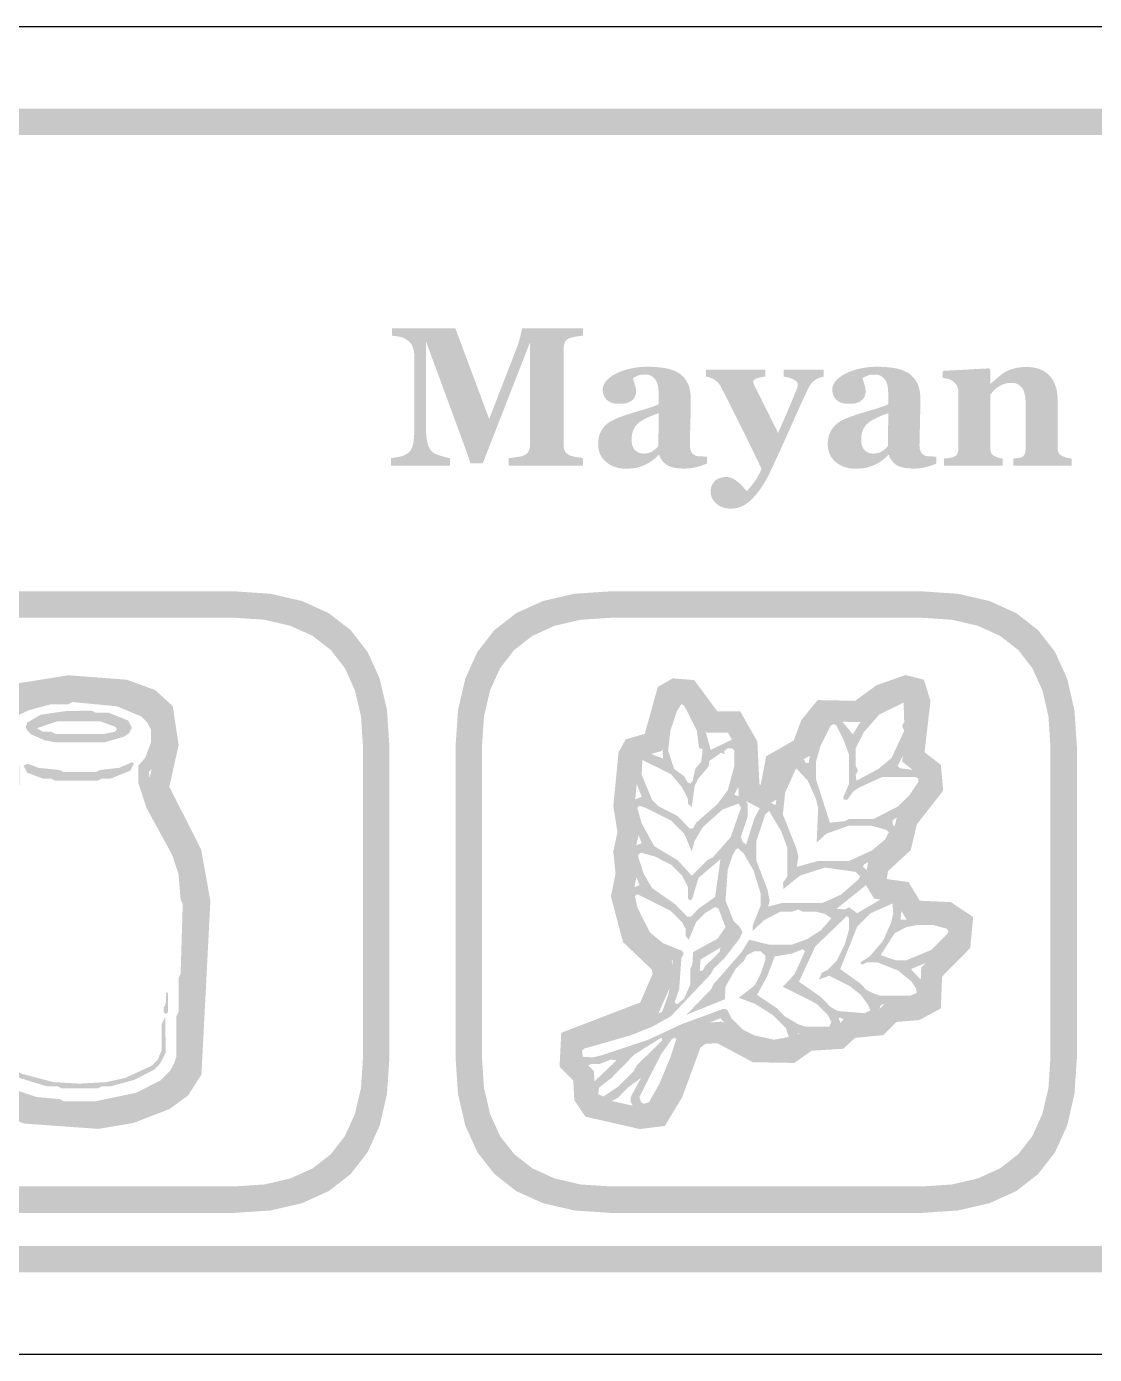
# Model space of a CAD drawing. Header units: millimetres. Extents: x 6 to 594, y 82 to 394.
# Drawn here: x 237.01 to 253.17, y 211.96 to 232.04 of the extents above; entities that cross this region are included whole.
import ezdxf

# ---------------------------------------------------------------- set-up
doc = ezdxf.new("R2010")
doc.units = ezdxf.units.MM
doc.layers.add('CUT', color=1, linetype='Continuous')
doc.layers.add('RASTER', color=7, linetype='Continuous')

msp = doc.modelspace()

# ---------------------------------------------------------------- hatches: boundary and pattern name
at = {"layer": 'RASTER'}
h = msp.add_hatch(color=7, dxfattribs=at)
h.paths.add_polyline_path([(227.8, 228.6), (227.834, 229.116), (227.938, 229.563), (228.109, 229.941), (228.35, 230.25), (228.659, 230.491), (229.038, 230.663), (229.484, 230.766), (230, 230.8), (287.2, 230.8), (287.716, 230.766), (288.163, 230.663), (288.541, 230.491), (288.85, 230.25), (289.091, 229.941), (289.263, 229.563), (289.366, 229.116), (289.4, 228.6), (289.4, 215.4), (289.366, 214.884), (289.263, 214.438), (289.091, 214.059), (288.85, 213.75), (288.541, 213.509), (288.163, 213.337), (287.716, 213.234), (287.2, 213.2), (230, 213.2), (229.484, 213.234), (229.038, 213.337), (228.659, 213.509), (228.35, 213.75), (228.109, 214.059), (227.938, 214.438), (227.834, 214.884), (227.8, 215.4)])
h.paths.add_polyline_path([(228.2, 228.6), (228.2, 215.4), (228.228, 214.978), (228.313, 214.613), (228.453, 214.303), (228.65, 214.05), (228.903, 213.853), (229.213, 213.712), (229.578, 213.628), (230, 213.6), (287.2, 213.6), (287.622, 213.628), (287.988, 213.712), (288.297, 213.853), (288.55, 214.05), (288.747, 214.303), (288.888, 214.613), (288.972, 214.978), (289, 215.4), (289, 228.6), (288.972, 229.022), (288.888, 229.388), (288.747, 229.697), (288.55, 229.95), (288.297, 230.147), (287.988, 230.288), (287.622, 230.372), (287.2, 230.4), (230, 230.4), (229.578, 230.372), (229.213, 230.288), (228.903, 230.147), (228.65, 229.95), (228.453, 229.697), (228.313, 229.388), (228.228, 229.022), (228.2, 228.6)])
for points in [[(245.43, 225.4), (244.303, 225.4), (244.303, 225.514), (244.316, 225.515), (244.329, 225.517), (244.344, 225.518), (244.359, 225.52), (244.374, 225.522), (244.391, 225.524), (244.408, 225.526), (244.425, 225.529), (244.443, 225.531), (244.459, 225.534), (244.473, 225.537), (244.486, 225.54), (244.498, 225.542), (244.508, 225.545), (244.517, 225.548), (244.524, 225.551), (244.537, 225.557), (244.549, 225.563), (244.561, 225.57), (244.571, 225.577), (244.58, 225.585), (244.588, 225.593), (244.596, 225.602), (244.602, 225.611), (244.607, 225.621), (244.612, 225.631), (244.616, 225.642), (244.62, 225.654), (244.622, 225.667), (244.624, 225.68), (244.625, 225.693), (244.625, 225.708), (244.625, 227.26), (243.911, 225.434), (243.726, 225.434), (243.722, 225.447), (243.717, 225.464), (243.711, 225.483), (243.703, 225.506), (243.694, 225.531), (243.684, 225.56), (243.673, 225.591), (243.661, 225.626), (243.648, 225.661), (243.636, 225.694), (243.625, 225.725), (243.614, 225.755), (243.604, 225.783), (243.594, 225.809), (243.585, 225.833), (243.577, 225.856), (243.051, 227.284), (243.051, 226.02), (243.051, 225.976), (243.052, 225.934), (243.054, 225.896), (243.057, 225.86), (243.06, 225.827), (243.064, 225.796), (243.069, 225.768), (243.075, 225.744), (243.081, 225.721), (243.089, 225.699), (243.097, 225.68), (243.107, 225.662), (243.117, 225.645), (243.128, 225.63), (243.14, 225.617), (243.153, 225.605), (243.163, 225.597), (243.175, 225.59), (243.189, 225.582), (243.204, 225.575), (243.222, 225.568), (243.241, 225.561), (243.262, 225.553), (243.284, 225.546), (243.307, 225.54), (243.328, 225.534), (243.347, 225.529), (243.365, 225.525), (243.38, 225.521), (243.394, 225.518), (243.406, 225.516), (243.417, 225.514), (243.417, 225.4), (242.523, 225.4), (242.523, 225.514), (242.533, 225.516), (242.545, 225.517), (242.557, 225.519), (242.571, 225.521), (242.587, 225.524), (242.604, 225.527), (242.623, 225.53), (242.643, 225.534), (242.663, 225.538), (242.682, 225.543), (242.701, 225.549), (242.718, 225.555), (242.734, 225.562), (242.75, 225.57), (242.765, 225.578), (242.778, 225.588), (242.792, 225.599), (242.805, 225.612), (242.817, 225.626), (242.827, 225.643), (242.837, 225.661), (242.845, 225.681), (242.852, 225.702), (242.857, 225.726), (242.862, 225.752), (242.866, 225.78), (242.87, 225.811), (242.873, 225.844), (242.875, 225.88), (242.877, 225.919), (242.878, 225.96), (242.878, 226.004), (242.878, 227.033), (242.877, 227.056), (242.876, 227.078), (242.875, 227.099), (242.872, 227.119), (242.869, 227.138), (242.865, 227.156), (242.86, 227.173), (242.854, 227.189), (242.848, 227.204), (242.841, 227.219), (242.834, 227.232), (242.825, 227.245), (242.816, 227.257), (242.806, 227.268), (242.795, 227.279), (242.784, 227.288), (242.769, 227.299), (242.755, 227.309), (242.74, 227.318), (242.725, 227.326), (242.71, 227.332), (242.695, 227.338), (242.679, 227.343), (242.664, 227.347), (242.649, 227.35), (242.633, 227.353), (242.618, 227.355), (242.602, 227.358), (242.586, 227.36), (242.571, 227.362), (242.555, 227.363), (242.539, 227.364), (242.539, 227.479), (243.496, 227.479), (244.009, 226.106), (244.441, 227.221), (244.446, 227.237), (244.452, 227.253), (244.457, 227.27), (244.462, 227.288), (244.468, 227.307), (244.473, 227.326), (244.478, 227.346), (244.483, 227.367), (244.488, 227.388), (244.492, 227.406), (244.496, 227.423), (244.499, 227.438), (244.501, 227.451), (244.503, 227.462), (244.505, 227.471), (244.505, 227.479), (245.427, 227.479), (245.427, 227.364), (245.415, 227.364), (245.403, 227.363), (245.391, 227.361), (245.379, 227.36), (245.366, 227.358), (245.354, 227.357), (245.341, 227.355), (245.329, 227.353), (245.316, 227.35), (245.303, 227.348), (245.291, 227.345), (245.278, 227.342), (245.266, 227.339), (245.254, 227.336), (245.242, 227.333), (245.23, 227.329), (245.217, 227.324), (245.204, 227.318), (245.193, 227.312), (245.183, 227.305), (245.174, 227.297), (245.167, 227.288), (245.16, 227.279), (245.155, 227.269), (245.151, 227.259), (245.147, 227.248), (245.144, 227.237), (245.141, 227.226), (245.139, 227.214), (245.138, 227.203), (245.137, 227.191), (245.137, 227.178), (245.137, 225.706), (245.137, 225.693), (245.138, 225.681), (245.139, 225.669), (245.141, 225.658), (245.144, 225.647), (245.147, 225.637), (245.151, 225.627), (245.155, 225.618), (245.16, 225.609), (245.167, 225.6), (245.174, 225.592), (245.183, 225.584), (245.193, 225.576), (245.204, 225.569), (245.217, 225.562), (245.23, 225.555), (245.238, 225.552), (245.247, 225.549), (245.258, 225.546), (245.269, 225.542), (245.282, 225.539), (245.295, 225.536), (245.31, 225.533), (245.326, 225.53), (245.343, 225.528), (245.358, 225.525), (245.372, 225.523), (245.385, 225.52), (245.398, 225.519), (245.409, 225.517), (245.42, 225.515), (245.43, 225.514)], [(249.07, 226.746), (249.053, 226.743), (249.037, 226.739), (249.021, 226.734), (249.005, 226.729), (248.989, 226.722), (248.973, 226.714), (248.957, 226.706), (248.942, 226.696), (248.926, 226.686), (248.912, 226.674), (248.898, 226.661), (248.885, 226.646), (248.872, 226.63), (248.86, 226.612), (248.849, 226.594), (248.838, 226.573), (248.807, 226.506), (248.775, 226.438), (248.743, 226.369), (248.71, 226.298), (248.678, 226.227), (248.645, 226.154), (248.612, 226.08), (248.579, 226.006), (248.545, 225.93), (248.511, 225.852), (248.475, 225.773), (248.438, 225.692), (248.401, 225.61), (248.363, 225.527), (248.323, 225.441), (248.283, 225.355), (248.26, 225.307), (248.238, 225.261), (248.216, 225.218), (248.194, 225.178), (248.172, 225.14), (248.15, 225.105), (248.129, 225.072), (248.107, 225.041), (248.086, 225.013), (248.065, 224.986), (248.045, 224.961), (248.025, 224.937), (248.005, 224.916), (247.986, 224.896), (247.966, 224.878), (247.948, 224.861), (247.93, 224.847), (247.913, 224.834), (247.895, 224.822), (247.878, 224.81), (247.86, 224.8), (247.843, 224.791), (247.826, 224.783), (247.808, 224.776), (247.791, 224.77), (247.774, 224.764), (247.757, 224.76), (247.739, 224.756), (247.722, 224.753), (247.704, 224.751), (247.687, 224.75), (247.669, 224.75), (247.635, 224.751), (247.603, 224.754), (247.572, 224.761), (247.544, 224.769), (247.516, 224.78), (247.491, 224.793), (247.467, 224.809), (247.444, 224.827), (247.424, 224.847), (247.407, 224.867), (247.392, 224.888), (247.38, 224.91), (247.371, 224.932), (247.364, 224.954), (247.36, 224.978), (247.359, 225.002), (247.359, 225.012), (247.359, 225.022), (247.36, 225.032), (247.361, 225.041), (247.363, 225.051), (247.364, 225.06), (247.366, 225.069), (247.368, 225.078), (247.371, 225.087), (247.374, 225.095), (247.378, 225.105), (247.383, 225.114), (247.389, 225.123), (247.395, 225.132), (247.401, 225.142), (247.409, 225.151), (247.415, 225.159), (247.422, 225.166), (247.43, 225.174), (247.438, 225.181), (247.448, 225.188), (247.458, 225.194), (247.469, 225.2), (247.481, 225.206), (247.494, 225.211), (247.506, 225.216), (247.52, 225.22), (247.533, 225.223), (247.547, 225.225), (247.562, 225.227), (247.577, 225.228), (247.592, 225.229), (247.612, 225.228), (247.632, 225.225), (247.652, 225.221), (247.672, 225.214), (247.691, 225.206), (247.711, 225.196), (247.73, 225.185), (247.748, 225.171), (247.767, 225.157), (247.786, 225.14), (247.805, 225.122), (247.825, 225.103), (247.844, 225.083), (247.864, 225.061), (247.884, 225.038), (247.904, 225.013), (247.916, 225.026), (247.929, 225.04), (247.943, 225.056), (247.958, 225.074), (247.973, 225.092), (247.989, 225.113), (248.006, 225.134), (248.023, 225.158), (248.04, 225.182), (248.056, 225.206), (248.071, 225.23), (248.085, 225.255), (248.097, 225.28), (248.109, 225.304), (248.119, 225.329), (248.128, 225.355), (248.085, 225.445), (248.043, 225.532), (248.003, 225.616), (247.963, 225.696), (247.925, 225.774), (247.889, 225.849), (247.853, 225.921), (247.819, 225.99), (247.785, 226.058), (247.749, 226.128), (247.713, 226.2), (247.676, 226.274), (247.638, 226.35), (247.598, 226.428), (247.558, 226.508), (247.517, 226.589), (247.507, 226.607), (247.497, 226.623), (247.486, 226.638), (247.474, 226.652), (247.461, 226.665), (247.448, 226.677), (247.434, 226.688), (247.419, 226.699), (247.403, 226.708), (247.388, 226.716), (247.372, 226.723), (247.355, 226.73), (247.339, 226.735), (247.322, 226.74), (247.306, 226.744), (247.288, 226.746), (247.288, 226.853), (248.185, 226.853), (248.185, 226.746), (248.172, 226.746), (248.159, 226.744), (248.145, 226.742), (248.131, 226.74), (248.117, 226.737), (248.102, 226.733), (248.086, 226.729), (248.07, 226.724), (248.055, 226.719), (248.041, 226.713), (248.03, 226.707), (248.021, 226.701), (248.014, 226.694), (248.009, 226.687), (248.006, 226.679), (248.005, 226.671), (248.005, 226.669), (248.005, 226.665), (248.005, 226.662), (248.006, 226.659), (248.007, 226.656), (248.007, 226.653), (248.008, 226.649), (248.009, 226.646), (248.01, 226.642), (248.012, 226.638), (248.014, 226.634), (248.015, 226.629), (248.018, 226.624), (248.02, 226.618), (248.022, 226.612), (248.025, 226.606), (248.038, 226.579), (248.053, 226.549), (248.069, 226.517), (248.086, 226.483), (248.104, 226.446), (248.123, 226.407), (248.144, 226.365), (248.167, 226.321), (248.19, 226.274), (248.214, 226.226), (248.24, 226.175), (248.266, 226.123), (248.293, 226.068), (248.321, 226.012), (248.35, 225.954), (248.38, 225.894), (248.402, 225.945), (248.424, 225.994), (248.444, 226.042), (248.464, 226.087), (248.483, 226.131), (248.501, 226.173), (248.518, 226.213), (248.534, 226.252), (248.55, 226.289), (248.566, 226.327), (248.582, 226.364), (248.597, 226.401), (248.613, 226.437), (248.628, 226.474), (248.643, 226.511), (248.658, 226.547), (248.662, 226.556), (248.665, 226.564), (248.667, 226.572), (248.67, 226.58), (248.672, 226.587), (248.673, 226.593), (248.674, 226.599), (248.675, 226.605), (248.675, 226.61), (248.676, 226.615), (248.676, 226.619), (248.677, 226.623), (248.677, 226.626), (248.677, 226.629), (248.677, 226.631), (248.677, 226.633), (248.677, 226.64), (248.676, 226.646), (248.674, 226.652), (248.671, 226.658), (248.667, 226.664), (248.663, 226.669), (248.658, 226.674), (248.652, 226.68), (248.645, 226.684), (248.638, 226.689), (248.631, 226.694), (248.623, 226.698), (248.616, 226.702), (248.608, 226.706), (248.599, 226.71), (248.591, 226.714), (248.582, 226.718), (248.573, 226.721), (248.564, 226.724), (248.555, 226.727), (248.546, 226.729), (248.537, 226.732), (248.529, 226.734), (248.52, 226.736), (248.512, 226.738), (248.504, 226.739), (248.497, 226.741), (248.49, 226.742), (248.483, 226.743), (248.476, 226.744), (248.47, 226.745), (248.465, 226.746), (248.465, 226.853), (249.07, 226.853)], [(252.821, 225.4), (251.939, 225.4), (251.939, 225.507), (251.946, 225.508), (251.954, 225.508), (251.962, 225.509), (251.97, 225.51), (251.979, 225.511), (251.988, 225.512), (251.997, 225.513), (252.007, 225.514), (252.016, 225.515), (252.025, 225.517), (252.034, 225.518), (252.042, 225.52), (252.049, 225.522), (252.055, 225.524), (252.061, 225.526), (252.067, 225.529), (252.074, 225.533), (252.081, 225.538), (252.087, 225.543), (252.093, 225.549), (252.098, 225.555), (252.103, 225.561), (252.107, 225.568), (252.111, 225.576), (252.114, 225.584), (252.117, 225.593), (252.119, 225.603), (252.121, 225.614), (252.122, 225.626), (252.123, 225.638), (252.124, 225.652), (252.124, 225.667), (252.124, 226.352), (252.123, 226.388), (252.12, 226.422), (252.116, 226.454), (252.11, 226.483), (252.102, 226.51), (252.093, 226.535), (252.082, 226.557), (252.069, 226.577), (252.054, 226.595), (252.038, 226.61), (252.02, 226.623), (252.001, 226.634), (251.98, 226.642), (251.957, 226.648), (251.933, 226.651), (251.907, 226.652), (251.893, 226.652), (251.878, 226.651), (251.864, 226.65), (251.851, 226.648), (251.837, 226.646), (251.824, 226.643), (251.811, 226.639), (251.798, 226.635), (251.785, 226.63), (251.773, 226.625), (251.76, 226.619), (251.748, 226.613), (251.736, 226.607), (251.723, 226.599), (251.711, 226.592), (251.699, 226.584), (251.689, 226.576), (251.679, 226.569), (251.67, 226.561), (251.661, 226.554), (251.653, 226.546), (251.645, 226.539), (251.638, 226.531), (251.631, 226.524), (251.625, 226.516), (251.619, 226.509), (251.613, 226.501), (251.607, 226.495), (251.602, 226.488), (251.597, 226.482), (251.592, 226.475), (251.588, 226.469), (251.588, 225.683), (251.588, 225.67), (251.589, 225.658), (251.59, 225.647), (251.591, 225.636), (251.594, 225.625), (251.596, 225.615), (251.599, 225.606), (251.602, 225.597), (251.606, 225.589), (251.611, 225.581), (251.616, 225.574), (251.622, 225.567), (251.628, 225.561), (251.635, 225.555), (251.643, 225.55), (251.651, 225.545), (251.657, 225.542), (251.663, 225.539), (251.67, 225.536), (251.677, 225.533), (251.685, 225.53), (251.693, 225.527), (251.701, 225.524), (251.709, 225.522), (251.718, 225.519), (251.727, 225.517), (251.736, 225.515), (251.744, 225.513), (251.753, 225.511), (251.761, 225.509), (251.77, 225.508), (251.778, 225.507), (251.778, 225.4), (250.888, 225.4), (250.888, 225.507), (250.897, 225.508), (250.906, 225.509), (250.915, 225.509), (250.924, 225.51), (250.934, 225.511), (250.943, 225.513), (250.952, 225.514), (250.962, 225.515), (250.971, 225.516), (250.98, 225.518), (250.988, 225.519), (250.996, 225.521), (251.004, 225.523), (251.011, 225.525), (251.019, 225.527), (251.025, 225.529), (251.037, 225.533), (251.047, 225.538), (251.056, 225.543), (251.065, 225.549), (251.072, 225.556), (251.079, 225.563), (251.085, 225.571), (251.09, 225.579), (251.094, 225.587), (251.097, 225.597), (251.1, 225.607), (251.103, 225.618), (251.105, 225.629), (251.106, 225.641), (251.107, 225.653), (251.107, 225.667), (251.107, 226.519), (251.107, 226.53), (251.106, 226.542), (251.104, 226.553), (251.101, 226.564), (251.098, 226.575), (251.094, 226.586), (251.089, 226.597), (251.084, 226.608), (251.078, 226.619), (251.071, 226.629), (251.064, 226.639), (251.057, 226.648), (251.049, 226.657), (251.04, 226.665), (251.032, 226.673), (251.022, 226.68), (251.016, 226.685), (251.008, 226.689), (251.001, 226.693), (250.993, 226.696), (250.984, 226.7), (250.975, 226.703), (250.966, 226.707), (250.956, 226.71), (250.946, 226.712), (250.935, 226.715), (250.924, 226.717), (250.913, 226.719), (250.902, 226.721), (250.891, 226.723), (250.879, 226.724), (250.867, 226.726), (250.867, 226.833), (251.566, 226.871), (251.588, 226.849), (251.588, 226.636), (251.594, 226.636), (251.604, 226.646), (251.615, 226.656), (251.627, 226.666), (251.639, 226.677), (251.652, 226.688), (251.665, 226.699), (251.679, 226.712), (251.693, 226.724), (251.708, 226.737), (251.722, 226.749), (251.736, 226.76), (251.75, 226.771), (251.763, 226.781), (251.776, 226.79), (251.789, 226.799), (251.802, 226.808), (251.816, 226.816), (251.831, 226.825), (251.847, 226.833), (251.864, 226.84), (251.883, 226.848), (251.902, 226.855), (251.922, 226.861), (251.944, 226.868), (251.966, 226.874), (251.988, 226.879), (252.011, 226.883), (252.035, 226.886), (252.058, 226.889), (252.082, 226.891), (252.107, 226.892), (252.131, 226.893), (252.189, 226.891), (252.243, 226.884), (252.294, 226.874), (252.34, 226.859), (252.383, 226.84), (252.422, 226.816), (252.458, 226.789), (252.489, 226.757), (252.517, 226.722), (252.542, 226.684), (252.562, 226.643), (252.579, 226.6), (252.592, 226.553), (252.601, 226.504), (252.607, 226.452), (252.609, 226.398), (252.609, 225.68), (252.609, 225.667), (252.61, 225.654), (252.611, 225.642), (252.613, 225.631), (252.615, 225.621), (252.618, 225.611), (252.621, 225.602), (252.625, 225.593), (252.629, 225.586), (252.635, 225.578), (252.641, 225.571), (252.648, 225.564), (252.656, 225.558), (252.665, 225.552), (252.674, 225.547), (252.685, 225.542), (252.691, 225.54), (252.697, 225.537), (252.704, 225.534), (252.711, 225.532), (252.719, 225.529), (252.726, 225.527), (252.734, 225.524), (252.743, 225.522), (252.752, 225.519), (252.761, 225.517), (252.77, 225.515), (252.78, 225.513), (252.79, 225.511), (252.8, 225.509), (252.81, 225.508), (252.821, 225.507)]]:
    msp.add_hatch(color=7, dxfattribs=at).paths.add_polyline_path(points)
h = msp.add_hatch(color=7, dxfattribs=at)
h.paths.add_polyline_path([(247.302, 225.431), (247.285, 225.424), (247.268, 225.417), (247.25, 225.411), (247.231, 225.404), (247.212, 225.398), (247.192, 225.391), (247.171, 225.385), (247.149, 225.379), (247.127, 225.374), (247.105, 225.369), (247.082, 225.365), (247.059, 225.362), (247.035, 225.359), (247.012, 225.358), (246.988, 225.356), (246.963, 225.356), (246.92, 225.357), (246.879, 225.359), (246.842, 225.364), (246.807, 225.369), (246.775, 225.377), (246.747, 225.386), (246.721, 225.397), (246.698, 225.41), (246.678, 225.424), (246.659, 225.439), (246.642, 225.456), (246.627, 225.475), (246.613, 225.494), (246.601, 225.516), (246.591, 225.538), (246.582, 225.563), (246.574, 225.563), (246.561, 225.55), (246.549, 225.539), (246.537, 225.527), (246.525, 225.516), (246.513, 225.506), (246.501, 225.496), (246.489, 225.487), (246.478, 225.478), (246.466, 225.469), (246.454, 225.461), (246.442, 225.453), (246.43, 225.445), (246.417, 225.438), (246.405, 225.431), (246.392, 225.424), (246.379, 225.418), (246.362, 225.41), (246.345, 225.403), (246.328, 225.396), (246.311, 225.39), (246.295, 225.384), (246.278, 225.379), (246.262, 225.374), (246.246, 225.37), (246.23, 225.366), (246.211, 225.363), (246.191, 225.361), (246.17, 225.358), (246.147, 225.357), (246.122, 225.356), (246.096, 225.355), (246.068, 225.355), (246.027, 225.356), (245.986, 225.361), (245.948, 225.369), (245.911, 225.38), (245.875, 225.394), (245.841, 225.411), (245.809, 225.431), (245.778, 225.455), (245.75, 225.481), (245.726, 225.509), (245.705, 225.539), (245.688, 225.572), (245.675, 225.606), (245.666, 225.642), (245.66, 225.68), (245.658, 225.721), (245.659, 225.744), (245.66, 225.767), (245.662, 225.788), (245.665, 225.809), (245.668, 225.829), (245.673, 225.848), (245.678, 225.866), (245.684, 225.883), (245.691, 225.899), (245.699, 225.915), (245.707, 225.93), (245.716, 225.945), (245.726, 225.96), (245.736, 225.974), (245.747, 225.988), (245.759, 226.001), (245.77, 226.012), (245.782, 226.023), (245.794, 226.033), (245.807, 226.043), (245.82, 226.053), (245.833, 226.062), (245.847, 226.07), (245.861, 226.078), (245.876, 226.086), (245.891, 226.093), (245.906, 226.101), (245.922, 226.108), (245.938, 226.115), (245.954, 226.122), (245.971, 226.129), (245.988, 226.135), (246.021, 226.147), (246.057, 226.16), (246.094, 226.172), (246.133, 226.185), (246.173, 226.197), (246.215, 226.21), (246.259, 226.223), (246.304, 226.236), (246.349, 226.249), (246.39, 226.261), (246.429, 226.273), (246.464, 226.285), (246.496, 226.296), (246.525, 226.308), (246.551, 226.318), (246.574, 226.329), (246.574, 226.469), (246.574, 226.479), (246.573, 226.489), (246.573, 226.5), (246.572, 226.512), (246.571, 226.524), (246.57, 226.537), (246.569, 226.551), (246.568, 226.566), (246.566, 226.581), (246.564, 226.595), (246.562, 226.608), (246.559, 226.621), (246.555, 226.634), (246.552, 226.645), (246.547, 226.657), (246.543, 226.667), (246.537, 226.679), (246.531, 226.69), (246.524, 226.7), (246.517, 226.71), (246.508, 226.72), (246.499, 226.729), (246.489, 226.738), (246.478, 226.746), (246.467, 226.754), (246.455, 226.76), (246.442, 226.766), (246.428, 226.77), (246.413, 226.774), (246.397, 226.776), (246.38, 226.778), (246.363, 226.778), (246.347, 226.778), (246.332, 226.777), (246.317, 226.776), (246.304, 226.774), (246.29, 226.771), (246.278, 226.768), (246.266, 226.764), (246.255, 226.76), (246.244, 226.756), (246.234, 226.751), (246.225, 226.746), (246.216, 226.742), (246.208, 226.737), (246.2, 226.732), (246.192, 226.728), (246.185, 226.723), (246.187, 226.715), (246.189, 226.706), (246.191, 226.696), (246.194, 226.686), (246.197, 226.674), (246.201, 226.662), (246.205, 226.648), (246.21, 226.633), (246.215, 226.618), (246.219, 226.604), (246.223, 226.589), (246.226, 226.574), (246.228, 226.56), (246.23, 226.546), (246.231, 226.532), (246.231, 226.518), (246.231, 226.511), (246.23, 226.504), (246.229, 226.497), (246.228, 226.49), (246.226, 226.482), (246.223, 226.473), (246.221, 226.465), (246.218, 226.455), (246.214, 226.446), (246.21, 226.438), (246.206, 226.43), (246.202, 226.422), (246.197, 226.415), (246.191, 226.408), (246.186, 226.402), (246.18, 226.396), (246.171, 226.389), (246.162, 226.382), (246.153, 226.376), (246.144, 226.37), (246.134, 226.365), (246.125, 226.36), (246.114, 226.355), (246.104, 226.351), (246.093, 226.347), (246.08, 226.344), (246.067, 226.341), (246.051, 226.339), (246.035, 226.337), (246.016, 226.336), (245.997, 226.335), (245.976, 226.335), (245.946, 226.335), (245.918, 226.338), (245.892, 226.343), (245.868, 226.349), (245.846, 226.358), (245.825, 226.368), (245.807, 226.38), (245.79, 226.394), (245.775, 226.409), (245.762, 226.426), (245.752, 226.443), (245.743, 226.462), (245.736, 226.482), (245.731, 226.503), (245.728, 226.525), (245.727, 226.548), (245.728, 226.569), (245.731, 226.588), (245.736, 226.608), (245.743, 226.626), (245.752, 226.644), (245.764, 226.662), (245.777, 226.679), (245.792, 226.696), (245.809, 226.712), (245.827, 226.727), (245.845, 226.741), (245.864, 226.755), (245.885, 226.768), (245.906, 226.781), (245.928, 226.792), (245.951, 226.803), (245.975, 226.814), (245.999, 226.824), (246.024, 226.833), (246.05, 226.842), (246.077, 226.851), (246.105, 226.858), (246.134, 226.865), (246.163, 226.871), (246.193, 226.877), (246.222, 226.882), (246.251, 226.886), (246.279, 226.89), (246.307, 226.892), (246.334, 226.894), (246.36, 226.895), (246.386, 226.896), (246.421, 226.895), (246.456, 226.895), (246.489, 226.893), (246.522, 226.891), (246.555, 226.889), (246.586, 226.886), (246.617, 226.883), (246.647, 226.879), (246.676, 226.874), (246.705, 226.868), (246.733, 226.861), (246.76, 226.853), (246.786, 226.844), (246.812, 226.833), (246.837, 226.822), (246.861, 226.809), (246.883, 226.796), (246.904, 226.781), (246.924, 226.764), (246.942, 226.746), (246.96, 226.727), (246.976, 226.706), (246.991, 226.684), (247.005, 226.66), (247.018, 226.635), (247.028, 226.608), (247.038, 226.579), (247.045, 226.548), (247.051, 226.516), (247.055, 226.481), (247.058, 226.445), (247.058, 226.406), (247.058, 226.364), (247.058, 226.32), (247.058, 226.274), (247.057, 226.225), (247.056, 226.175), (247.055, 226.123), (247.053, 226.07), (247.052, 226.014), (247.05, 225.959), (247.049, 225.91), (247.048, 225.865), (247.047, 225.826), (247.046, 225.791), (247.046, 225.761), (247.045, 225.735), (247.045, 225.715), (247.046, 225.699), (247.047, 225.684), (247.048, 225.669), (247.05, 225.656), (247.053, 225.643), (247.056, 225.632), (247.06, 225.621), (247.065, 225.611), (247.07, 225.602), (247.076, 225.593), (247.083, 225.585), (247.09, 225.578), (247.098, 225.571), (247.107, 225.565), (247.116, 225.559), (247.126, 225.554), (247.133, 225.551), (247.14, 225.549), (247.149, 225.546), (247.158, 225.544), (247.168, 225.543), (247.179, 225.542), (247.191, 225.541), (247.204, 225.54), (247.217, 225.539), (247.23, 225.539), (247.243, 225.539), (247.255, 225.538), (247.267, 225.538), (247.279, 225.538), (247.291, 225.538), (247.302, 225.538)])
h.paths.add_polyline_path([(246.574, 226.194), (246.553, 226.187), (246.533, 226.18), (246.512, 226.172), (246.492, 226.164), (246.472, 226.156), (246.451, 226.148), (246.431, 226.139), (246.411, 226.13), (246.391, 226.121), (246.373, 226.112), (246.355, 226.103), (246.338, 226.093), (246.322, 226.084), (246.307, 226.074), (246.292, 226.065), (246.279, 226.055), (246.266, 226.044), (246.254, 226.033), (246.242, 226.021), (246.231, 226.008), (246.221, 225.995), (246.211, 225.98), (246.202, 225.966), (246.194, 225.95), (246.187, 225.934), (246.181, 225.917), (246.175, 225.899), (246.171, 225.881), (246.168, 225.862), (246.165, 225.842), (246.164, 225.821), (246.163, 225.8), (246.164, 225.772), (246.167, 225.747), (246.171, 225.723), (246.176, 225.701), (246.184, 225.682), (246.193, 225.664), (246.203, 225.648), (246.215, 225.634), (246.229, 225.622), (246.243, 225.612), (246.258, 225.603), (246.274, 225.596), (246.29, 225.59), (246.307, 225.586), (246.325, 225.584), (246.344, 225.583), (246.363, 225.584), (246.382, 225.585), (246.4, 225.588), (246.417, 225.591), (246.433, 225.596), (246.448, 225.602), (246.463, 225.608), (246.476, 225.616), (246.489, 225.625), (246.501, 225.634), (246.513, 225.643), (246.525, 225.653), (246.536, 225.663), (246.547, 225.674), (246.558, 225.686), (246.568, 225.697)])
h = msp.add_hatch(color=7, dxfattribs=at)
h.paths.add_polyline_path([(250.775, 225.431), (250.758, 225.424), (250.741, 225.417), (250.723, 225.411), (250.704, 225.404), (250.685, 225.398), (250.665, 225.391), (250.644, 225.385), (250.622, 225.379), (250.6, 225.374), (250.578, 225.369), (250.555, 225.365), (250.532, 225.362), (250.509, 225.359), (250.485, 225.358), (250.461, 225.356), (250.436, 225.356), (250.393, 225.357), (250.352, 225.359), (250.315, 225.364), (250.28, 225.369), (250.248, 225.377), (250.22, 225.386), (250.194, 225.397), (250.171, 225.41), (250.151, 225.424), (250.132, 225.439), (250.115, 225.456), (250.1, 225.475), (250.086, 225.494), (250.074, 225.516), (250.064, 225.538), (250.056, 225.563), (250.047, 225.563), (250.034, 225.55), (250.022, 225.539), (250.01, 225.527), (249.998, 225.516), (249.986, 225.506), (249.974, 225.496), (249.962, 225.487), (249.951, 225.478), (249.939, 225.469), (249.927, 225.461), (249.915, 225.453), (249.903, 225.445), (249.891, 225.438), (249.878, 225.431), (249.865, 225.424), (249.852, 225.418), (249.835, 225.41), (249.818, 225.403), (249.801, 225.396), (249.784, 225.39), (249.768, 225.384), (249.752, 225.379), (249.735, 225.374), (249.719, 225.37), (249.703, 225.366), (249.684, 225.363), (249.664, 225.361), (249.643, 225.358), (249.62, 225.357), (249.595, 225.356), (249.569, 225.355), (249.541, 225.355), (249.5, 225.356), (249.46, 225.361), (249.421, 225.369), (249.384, 225.38), (249.348, 225.394), (249.315, 225.411), (249.282, 225.431), (249.251, 225.455), (249.223, 225.481), (249.199, 225.509), (249.178, 225.539), (249.161, 225.572), (249.148, 225.606), (249.139, 225.642), (249.133, 225.68), (249.131, 225.721), (249.132, 225.744), (249.133, 225.767), (249.135, 225.788), (249.138, 225.809), (249.142, 225.829), (249.146, 225.848), (249.151, 225.866), (249.158, 225.883), (249.165, 225.899), (249.172, 225.915), (249.18, 225.93), (249.189, 225.945), (249.199, 225.96), (249.21, 225.974), (249.221, 225.988), (249.232, 226.001), (249.244, 226.012), (249.255, 226.023), (249.267, 226.033), (249.28, 226.043), (249.293, 226.053), (249.306, 226.062), (249.32, 226.07), (249.334, 226.078), (249.349, 226.086), (249.364, 226.093), (249.379, 226.101), (249.395, 226.108), (249.411, 226.115), (249.427, 226.122), (249.444, 226.129), (249.461, 226.135), (249.495, 226.147), (249.53, 226.16), (249.567, 226.172), (249.606, 226.185), (249.646, 226.197), (249.688, 226.21), (249.732, 226.223), (249.777, 226.236), (249.822, 226.249), (249.863, 226.261), (249.902, 226.273), (249.937, 226.285), (249.969, 226.296), (249.998, 226.308), (250.024, 226.318), (250.047, 226.329), (250.047, 226.469), (250.047, 226.479), (250.046, 226.489), (250.046, 226.5), (250.045, 226.512), (250.044, 226.524), (250.043, 226.537), (250.042, 226.551), (250.041, 226.566), (250.039, 226.581), (250.037, 226.595), (250.035, 226.608), (250.032, 226.621), (250.028, 226.634), (250.025, 226.645), (250.021, 226.657), (250.016, 226.667), (250.011, 226.679), (250.004, 226.69), (249.997, 226.7), (249.99, 226.71), (249.981, 226.72), (249.972, 226.729), (249.962, 226.738), (249.952, 226.746), (249.94, 226.754), (249.928, 226.76), (249.915, 226.766), (249.901, 226.77), (249.886, 226.774), (249.87, 226.776), (249.853, 226.778), (249.836, 226.778), (249.82, 226.778), (249.805, 226.777), (249.79, 226.776), (249.777, 226.774), (249.764, 226.771), (249.751, 226.768), (249.739, 226.764), (249.728, 226.76), (249.718, 226.756), (249.708, 226.751), (249.698, 226.746), (249.689, 226.742), (249.681, 226.737), (249.673, 226.732), (249.665, 226.728), (249.659, 226.723), (249.66, 226.715), (249.662, 226.706), (249.664, 226.696), (249.667, 226.686), (249.67, 226.674), (249.674, 226.662), (249.679, 226.648), (249.683, 226.633), (249.688, 226.618), (249.692, 226.604), (249.696, 226.589), (249.699, 226.574), (249.701, 226.56), (249.703, 226.546), (249.704, 226.532), (249.704, 226.518), (249.704, 226.511), (249.703, 226.504), (249.702, 226.497), (249.701, 226.49), (249.699, 226.482), (249.697, 226.473), (249.694, 226.465), (249.691, 226.455), (249.687, 226.446), (249.683, 226.438), (249.679, 226.43), (249.675, 226.422), (249.67, 226.415), (249.664, 226.408), (249.659, 226.402), (249.653, 226.396), (249.644, 226.389), (249.635, 226.382), (249.626, 226.376), (249.617, 226.37), (249.607, 226.365), (249.598, 226.36), (249.588, 226.355), (249.577, 226.351), (249.566, 226.347), (249.554, 226.344), (249.54, 226.341), (249.524, 226.339), (249.508, 226.337), (249.49, 226.336), (249.47, 226.335), (249.449, 226.335), (249.419, 226.335), (249.391, 226.338), (249.365, 226.343), (249.341, 226.349), (249.319, 226.358), (249.298, 226.368), (249.28, 226.38), (249.263, 226.394), (249.248, 226.409), (249.236, 226.426), (249.225, 226.443), (249.216, 226.462), (249.209, 226.482), (249.204, 226.503), (249.201, 226.525), (249.2, 226.548), (249.201, 226.569), (249.204, 226.588), (249.209, 226.608), (249.216, 226.626), (249.226, 226.644), (249.237, 226.662), (249.25, 226.679), (249.265, 226.696), (249.282, 226.712), (249.3, 226.727), (249.318, 226.741), (249.338, 226.755), (249.358, 226.768), (249.379, 226.781), (249.401, 226.792), (249.424, 226.803), (249.448, 226.814), (249.472, 226.824), (249.497, 226.833), (249.523, 226.842), (249.55, 226.851), (249.578, 226.858), (249.607, 226.865), (249.637, 226.871), (249.666, 226.877), (249.696, 226.882), (249.724, 226.886), (249.752, 226.89), (249.78, 226.892), (249.807, 226.894), (249.833, 226.895), (249.859, 226.896), (249.894, 226.895), (249.929, 226.895), (249.963, 226.893), (249.996, 226.891), (250.028, 226.889), (250.059, 226.886), (250.09, 226.883), (250.12, 226.879), (250.149, 226.874), (250.178, 226.868), (250.206, 226.861), (250.233, 226.853), (250.259, 226.844), (250.285, 226.833), (250.31, 226.822), (250.334, 226.809), (250.356, 226.796), (250.377, 226.781), (250.397, 226.764), (250.415, 226.746), (250.433, 226.727), (250.449, 226.706), (250.464, 226.684), (250.478, 226.66), (250.491, 226.635), (250.502, 226.608), (250.511, 226.579), (250.518, 226.548), (250.524, 226.516), (250.528, 226.481), (250.531, 226.445), (250.532, 226.406), (250.532, 226.364), (250.531, 226.32), (250.531, 226.274), (250.53, 226.225), (250.529, 226.175), (250.528, 226.123), (250.527, 226.07), (250.525, 226.014), (250.524, 225.959), (250.522, 225.91), (250.521, 225.865), (250.52, 225.826), (250.519, 225.791), (250.519, 225.761), (250.519, 225.735), (250.518, 225.715), (250.519, 225.699), (250.52, 225.684), (250.521, 225.669), (250.523, 225.656), (250.526, 225.643), (250.53, 225.632), (250.534, 225.621), (250.538, 225.611), (250.544, 225.602), (250.549, 225.593), (250.556, 225.585), (250.563, 225.578), (250.571, 225.571), (250.58, 225.565), (250.589, 225.559), (250.599, 225.554), (250.606, 225.551), (250.613, 225.549), (250.622, 225.546), (250.631, 225.544), (250.641, 225.543), (250.652, 225.542), (250.664, 225.541), (250.677, 225.54), (250.691, 225.539), (250.704, 225.539), (250.716, 225.539), (250.728, 225.538), (250.741, 225.538), (250.752, 225.538), (250.764, 225.538), (250.775, 225.538)])
h.paths.add_polyline_path([(250.047, 226.194), (250.026, 226.187), (250.006, 226.18), (249.985, 226.172), (249.965, 226.164), (249.945, 226.156), (249.925, 226.148), (249.904, 226.139), (249.884, 226.13), (249.864, 226.121), (249.846, 226.112), (249.828, 226.103), (249.811, 226.093), (249.795, 226.084), (249.78, 226.074), (249.766, 226.065), (249.752, 226.055), (249.739, 226.044), (249.727, 226.033), (249.715, 226.021), (249.704, 226.008), (249.694, 225.995), (249.684, 225.98), (249.675, 225.966), (249.667, 225.95), (249.66, 225.934), (249.654, 225.917), (249.649, 225.899), (249.644, 225.881), (249.641, 225.862), (249.639, 225.842), (249.637, 225.821), (249.637, 225.8), (249.637, 225.772), (249.64, 225.747), (249.644, 225.723), (249.65, 225.701), (249.657, 225.682), (249.666, 225.664), (249.676, 225.648), (249.689, 225.634), (249.702, 225.622), (249.716, 225.612), (249.731, 225.603), (249.747, 225.596), (249.763, 225.59), (249.78, 225.586), (249.798, 225.584), (249.817, 225.583), (249.836, 225.584), (249.855, 225.585), (249.873, 225.588), (249.89, 225.591), (249.906, 225.596), (249.922, 225.602), (249.936, 225.608), (249.949, 225.616), (249.962, 225.625), (249.975, 225.634), (249.987, 225.643), (249.998, 225.653), (250.01, 225.663), (250.02, 225.674), (250.031, 225.686), (250.041, 225.697)])
h = msp.add_hatch(color=7, dxfattribs=at)
h.paths.add_polyline_path([(233.1, 221.15), (233.137, 221.701), (233.247, 222.178), (233.43, 222.582), (233.688, 222.913), (234.018, 223.17), (234.422, 223.353), (234.899, 223.463), (235.45, 223.5), (240.15, 223.5), (240.701, 223.463), (241.178, 223.353), (241.582, 223.17), (241.913, 222.913), (242.17, 222.582), (242.353, 222.178), (242.463, 221.701), (242.5, 221.15), (242.5, 216.45), (242.463, 215.899), (242.353, 215.422), (242.17, 215.018), (241.913, 214.687), (241.582, 214.43), (241.178, 214.247), (240.701, 214.137), (240.15, 214.1), (235.45, 214.1), (234.899, 214.137), (234.422, 214.247), (234.018, 214.43), (233.688, 214.688), (233.43, 215.018), (233.247, 215.422), (233.137, 215.899), (233.1, 216.45)])
h.paths.add_polyline_path([(233.5, 221.15), (233.5, 216.45), (233.53, 215.993), (233.622, 215.597), (233.774, 215.262), (233.988, 214.988), (234.262, 214.774), (234.597, 214.622), (234.993, 214.53), (235.45, 214.5), (240.15, 214.5), (240.607, 214.53), (241.003, 214.622), (241.338, 214.774), (241.613, 214.988), (241.826, 215.262), (241.978, 215.597), (242.07, 215.993), (242.1, 216.45), (242.1, 221.15), (242.07, 221.607), (241.978, 222.003), (241.826, 222.338), (241.613, 222.612), (241.338, 222.826), (241.003, 222.978), (240.607, 223.07), (240.15, 223.1), (235.45, 223.1), (234.993, 223.07), (234.597, 222.978), (234.262, 222.826), (233.988, 222.613), (233.774, 222.338), (233.622, 222.003), (233.53, 221.607), (233.5, 221.15)])
h = msp.add_hatch(color=7, dxfattribs=at)
h.paths.add_polyline_path([(243.5, 221.15), (243.537, 221.701), (243.647, 222.178), (243.83, 222.582), (244.088, 222.913), (244.418, 223.17), (244.822, 223.353), (245.299, 223.463), (245.85, 223.5), (250.55, 223.5), (251.101, 223.463), (251.578, 223.353), (251.982, 223.17), (252.313, 222.913), (252.57, 222.582), (252.753, 222.178), (252.863, 221.701), (252.9, 221.15), (252.9, 216.45), (252.863, 215.899), (252.753, 215.422), (252.57, 215.018), (252.313, 214.687), (251.982, 214.43), (251.578, 214.247), (251.101, 214.137), (250.55, 214.1), (245.85, 214.1), (245.299, 214.137), (244.822, 214.247), (244.418, 214.43), (244.088, 214.688), (243.83, 215.018), (243.647, 215.422), (243.537, 215.899), (243.5, 216.45)])
h.paths.add_polyline_path([(243.9, 221.15), (243.9, 216.45), (243.93, 215.993), (244.022, 215.597), (244.174, 215.262), (244.388, 214.988), (244.662, 214.774), (244.997, 214.622), (245.393, 214.53), (245.85, 214.5), (250.55, 214.5), (251.007, 214.53), (251.403, 214.622), (251.738, 214.774), (252.013, 214.988), (252.226, 215.262), (252.378, 215.597), (252.47, 215.993), (252.5, 216.45), (252.5, 221.15), (252.47, 221.607), (252.378, 222.003), (252.226, 222.338), (252.013, 222.612), (251.738, 222.826), (251.403, 222.978), (251.007, 223.07), (250.55, 223.1), (245.85, 223.1), (245.393, 223.07), (244.997, 222.978), (244.662, 222.826), (244.388, 222.613), (244.174, 222.338), (244.022, 222.003), (243.93, 221.607), (243.9, 221.15)])
h = msp.add_hatch(color=7, dxfattribs=at)
h.paths.add_polyline_path([(237.646, 222.23), (238.528, 222.163), (238.954, 222.007), (239.221, 221.765), (239.311, 221.178), (239.17, 220.543), (239.652, 219.594), (239.791, 218.817), (239.656, 216.191), (239.453, 215.876), (239.171, 215.67), (238.626, 215.46), (238.097, 215.371), (236.976, 215.451), (236.562, 215.603), (236.162, 215.864), (235.929, 216.308), (235.842, 217.289), (235.81, 218.945), (235.866, 219.346), (236.439, 220.643), (236.303, 221.009), (236.325, 221.655), (236.509, 221.909), (236.85, 222.104)])
h.paths.add_polyline_path([(237.659, 221.908), (236.958, 221.797), (236.728, 221.665), (236.642, 221.546), (236.625, 221.062), (236.785, 220.632), (236.176, 219.257), (236.13, 218.926), (236.162, 217.307), (236.242, 216.4), (236.407, 216.086), (236.707, 215.891), (237.044, 215.767), (238.081, 215.693), (238.541, 215.771), (239.017, 215.953), (239.216, 216.1), (239.341, 216.292), (239.469, 218.797), (239.345, 219.491), (238.832, 220.501), (238.986, 221.189), (238.922, 221.604), (238.785, 221.728), (238.459, 221.847), (237.659, 221.908)])
h = msp.add_hatch(color=7, dxfattribs=at)
h.paths.add_polyline_path([(250.308, 222.234), (250.585, 222.163), (250.685, 221.842), (250.595, 221.067), (250.842, 220.876), (250.877, 220.486), (250.479, 219.976), (250.386, 219.586), (250.043, 219.269), (250.023, 219.155), (250.027, 219.148), (250.352, 219.104), (250.524, 218.821), (250.994, 218.8), (251.331, 218.575), (251.287, 218.106), (250.86, 217.673), (250.842, 217.192), (250.515, 217.016), (250.17, 216.988), (249.971, 216.789), (249.543, 216.746), (249.367, 216.583), (248.885, 216.552), (248.625, 216.368), (247.997, 216.379), (247.459, 216.667), (247.281, 216.656), (247.204, 216.599), (246.928, 215.848), (246.666, 215.415), (246.287, 215.368), (245.463, 215.556), (245.297, 215.805), (245.281, 216.105), (245.074, 216.312), (245.099, 216.824), (246.293, 217.282), (246.481, 217.712), (246.47, 217.779), (246.032, 218.197), (245.851, 218.884), (245.92, 219.231), (245.887, 219.566), (245.949, 219.858), (245.887, 220.253), (245.966, 221.068), (246.075, 221.261), (246.362, 221.345), (246.56, 222.053), (246.786, 222.184), (247.112, 222.157), (247.461, 221.683), (247.808, 221.683), (248.066, 221.228), (248.097, 220.582), (248.11, 220.575), (248.118, 220.58), (248.199, 221.005), (248.616, 221.243), (248.732, 221.554), (248.978, 221.855), (249.546, 221.844), (249.869, 222.08)])
h.paths.add_polyline_path([(250.322, 221.9), (250.02, 221.794), (249.648, 221.522), (249.128, 221.532), (249.014, 221.392), (248.876, 221.022), (248.485, 220.8), (248.406, 220.383), (248.127, 220.208), (247.786, 220.381), (247.75, 221.137), (247.621, 221.363), (247.3, 221.363), (246.941, 221.85), (246.86, 221.857), (246.833, 221.841), (246.623, 221.087), (246.289, 220.99), (246.278, 220.97), (246.21, 220.263), (246.275, 219.849), (246.21, 219.548), (246.244, 219.215), (246.179, 218.894), (246.319, 218.366), (246.769, 217.936), (246.812, 217.669), (246.532, 217.031), (245.409, 216.6), (245.401, 216.438), (245.594, 216.245), (245.612, 215.91), (245.659, 215.839), (246.304, 215.693), (246.473, 215.713), (246.638, 215.987), (246.936, 216.799), (247.167, 216.969), (247.529, 216.992), (248.08, 216.698), (248.526, 216.69), (248.774, 216.866), (249.233, 216.895), (249.404, 217.053), (249.825, 217.096), (250.027, 217.298), (250.422, 217.33), (250.529, 217.387), (250.545, 217.809), (250.979, 218.25), (250.995, 218.415), (250.891, 218.484), (250.34, 218.509), (250.158, 218.807), (249.835, 218.851), (249.686, 219.09), (249.746, 219.431), (250.097, 219.755), (250.184, 220.119), (250.547, 220.583), (250.536, 220.708), (250.256, 220.924), (250.359, 221.812), (250.332, 221.898), (250.322, 221.9)])
h = msp.add_hatch(color=7, dxfattribs=at)
h.paths.add_polyline_path([(237.456, 221.976), (238.121, 221.986), (238.185, 221.954), (238.314, 221.954), (238.667, 221.858), (238.901, 221.739), (238.966, 221.674), (239.052, 221.504), (239.084, 221.28), (239.052, 221.215), (239.052, 221.055), (238.966, 220.885), (238.86, 220.766), (238.892, 220.509), (239.075, 220.114), (239.438, 219.449), (239.534, 219), (239.534, 217.972), (239.502, 217.908), (239.502, 217.234), (239.47, 217.17), (239.47, 216.495), (239.438, 216.335), (239.351, 216.165), (239.126, 215.94), (238.667, 215.725), (238.25, 215.628), (238.025, 215.628), (237.961, 215.596), (237.639, 215.596), (237.575, 215.628), (237.158, 215.66), (236.837, 215.757), (236.474, 215.94), (236.281, 216.132), (236.195, 216.303), (236.13, 216.559), (236.098, 217.523), (236.066, 217.587), (236.066, 219.096), (236.195, 219.546), (236.676, 220.445), (236.74, 220.669), (236.731, 220.788), (236.634, 220.885), (236.548, 221.055), (236.516, 221.408), (236.634, 221.674), (236.763, 221.771), (237.126, 221.922)])
h.paths.add_polyline_path([(237.704, 221.825), (237.639, 221.793), (237.383, 221.793), (237.029, 221.697), (236.795, 221.578), (236.708, 221.408), (236.708, 221.183), (236.74, 221.087), (236.901, 220.862), (236.901, 220.573), (236.837, 220.38), (236.634, 219.973), (236.355, 219.481), (236.259, 219.16), (236.259, 219.032), (236.227, 218.968), (236.259, 217.33), (236.291, 217.266), (236.291, 216.816), (236.323, 216.752), (236.323, 216.495), (236.355, 216.367), (236.41, 216.261), (236.57, 216.1), (236.773, 215.982), (237.158, 215.853), (237.511, 215.821), (237.575, 215.789), (238.057, 215.789), (238.667, 215.917), (239.03, 216.1), (239.19, 216.261), (239.245, 216.367), (239.277, 216.463), (239.277, 217.073), (239.309, 217.137), (239.309, 217.651), (239.341, 217.715), (239.373, 218.775), (239.341, 218.839), (239.309, 219.225), (239.213, 219.514), (238.827, 220.22), (238.699, 220.605), (238.699, 220.862), (238.805, 220.981), (238.892, 221.215), (238.892, 221.408), (238.837, 221.514), (238.741, 221.61), (238.378, 221.761)])
h.paths.add_polyline_path([(237.585, 221.687), (237.993, 221.697), (238.057, 221.665), (238.25, 221.665), (238.548, 221.546), (238.603, 221.44), (238.561, 221.353), (238.484, 221.302), (238.185, 221.215), (237.447, 221.215), (237.286, 221.247), (237.084, 221.334), (237.02, 221.398), (236.997, 221.44), (237.02, 221.514), (237.222, 221.633)])
h.paths.add_polyline_path([(237.479, 221.536), (237.167, 221.43), (237.254, 221.376), (237.383, 221.376), (237.447, 221.344), (238.185, 221.344), (238.346, 221.376), (238.378, 221.408), (238.355, 221.45), (238.121, 221.536)])
h.paths.add_polyline_path([(238.612, 220.917), (238.635, 220.894), (238.58, 220.788), (238.282, 220.669), (238.153, 220.669), (238.089, 220.637), (237.447, 220.637), (237.383, 220.669), (237.254, 220.669), (237.02, 220.756), (236.965, 220.862), (237.029, 220.894), (237.19, 220.83), (237.511, 220.798), (237.575, 220.766), (238.057, 220.766), (238.121, 220.798), (238.41, 220.83)])
h.paths.add_polyline_path([(236.525, 219.44), (236.58, 219.417), (236.451, 218.936), (236.451, 218.39), (236.484, 218.325), (236.484, 217.715), (236.516, 217.651), (236.516, 216.945), (236.548, 216.881), (236.548, 216.527), (236.602, 216.421), (236.763, 216.293), (236.933, 216.206), (237.415, 216.078), (237.81, 216.055), (238.217, 216.078), (238.506, 216.142), (238.901, 216.325), (238.998, 216.421), (239.052, 216.559), (239.052, 216.945), (239.107, 217.064), (239.116, 216.527), (239.03, 216.357), (238.933, 216.261), (238.635, 216.11), (238.282, 216.014), (238.153, 216.014), (238.089, 215.982), (237.543, 215.982), (237.479, 216.014), (237.318, 216.014), (236.901, 216.142), (236.667, 216.261), (236.538, 216.389), (236.484, 216.495), (236.484, 216.752), (236.451, 216.816), (236.451, 217.459), (236.419, 217.523), (236.419, 218.133), (236.387, 218.197), (236.387, 219)])
h.paths.add_polyline_path([(239.126, 217.449), (239.149, 217.426), (239.149, 217.137), (239.116, 217.105), (239.084, 217.137), (239.084, 217.202), (239.116, 217.266)])
h = msp.add_hatch(color=7, dxfattribs=at)
h.paths.add_polyline_path([(246.86, 221.95), (246.993, 221.904), (247.127, 221.737), (247.25, 221.493), (247.361, 221.102), (247.684, 221.259), (247.761, 221.236), (247.818, 221.159), (247.818, 220.992), (247.851, 220.892), (247.785, 220.558), (247.718, 220.425), (247.861, 220.368), (247.918, 220.291), (247.918, 220.091), (247.818, 219.79), (247.841, 219.714), (247.895, 219.667), (248.018, 220.057), (248.108, 220.234), (248.219, 220.325), (248.342, 220.268), (248.385, 220.558), (248.452, 220.759), (248.576, 220.969), (248.686, 220.992), (248.776, 220.949), (248.796, 220.902), (248.843, 220.902), (248.886, 221.193), (249.11, 221.603), (249.22, 221.66), (249.263, 221.637), (249.511, 221.336), (249.611, 221.503), (249.878, 221.77), (250.088, 221.894), (250.322, 221.96), (250.365, 221.937), (250.422, 221.86), (250.422, 221.493), (250.322, 221.126), (250.188, 220.859), (250.222, 220.825), (250.489, 220.792), (250.599, 220.735), (250.622, 220.592), (250.532, 220.415), (250.445, 220.335), (250.399, 220.248), (250.111, 220.034), (250.111, 219.981), (250.188, 219.891), (250.131, 219.714), (249.965, 219.547), (249.677, 219.366), (249.664, 219.333), (249.754, 219.256), (249.754, 219.156), (249.697, 219.046), (249.263, 218.699), (249.387, 218.689), (249.454, 218.722), (249.577, 218.632), (249.955, 218.856), (250.155, 218.889), (250.255, 218.789), (250.232, 218.532), (250.889, 218.555), (251.066, 218.465), (251.09, 218.321), (251.033, 218.211), (250.766, 217.944), (250.389, 217.787), (250.565, 217.597), (250.622, 217.487), (250.599, 217.343), (250.522, 217.287), (250.389, 217.253), (249.955, 217.253), (249.921, 217.22), (249.898, 217.076), (249.821, 217.019), (249.387, 217.019), (249.32, 217.053), (249.297, 217.043), (249.32, 216.986), (249.297, 216.843), (249.153, 216.786), (248.686, 216.819), (248.643, 216.662), (248.552, 216.619), (248.118, 216.619), (247.985, 216.652), (247.741, 216.776), (247.507, 217.043), (246.993, 216.843), (246.816, 216.285), (246.593, 215.774), (246.526, 215.674), (246.416, 215.617), (246.316, 215.617), (246.205, 215.674), (246.149, 215.784), (246.149, 215.851), (246.306, 216.141), (246.105, 215.995), (245.958, 215.841), (245.781, 215.751), (245.681, 215.751), (245.591, 215.794), (245.548, 215.884), (245.571, 216.061), (245.938, 216.409), (245.848, 216.419), (245.681, 216.352), (245.548, 216.352), (245.481, 216.318), (245.337, 216.409), (245.314, 216.619), (245.337, 216.662), (245.448, 216.719), (246.149, 216.919), (246.626, 217.143), (246.716, 217.387), (246.783, 217.721), (246.783, 217.921), (246.539, 218.044), (246.339, 218.245), (246.182, 218.522), (246.115, 218.755), (246.139, 218.999), (246.282, 219.056), (246.149, 219.423), (246.149, 219.59), (246.172, 219.634), (246.316, 219.69), (246.149, 220.124), (246.149, 220.291), (246.172, 220.335), (246.316, 220.391), (246.215, 220.658), (246.192, 220.902), (246.215, 220.992), (246.282, 221.059), (246.416, 221.059), (246.639, 220.969), (246.616, 221.393), (246.683, 221.66), (246.806, 221.904)])
h.paths.add_polyline_path([(250.278, 221.817), (249.911, 221.637), (249.677, 221.37), (249.554, 221.126), (249.554, 220.859), (249.587, 220.792), (249.554, 220.725), (249.564, 220.635), (249.898, 220.815), (250.098, 220.982), (250.288, 221.393), (250.255, 221.46), (250.288, 221.526)])
h.paths.add_polyline_path([(246.917, 221.794), (246.85, 221.693), (246.75, 221.393), (246.716, 221.092), (246.806, 220.815), (246.96, 220.702), (247.007, 220.615), (247.05, 220.592), (247.083, 220.625), (247.127, 220.815), (247.217, 220.925), (247.24, 221.116), (247.184, 221.126), (247.15, 221.393), (246.96, 221.77)])
h.paths.add_polyline_path([(249.22, 221.493), (249.177, 221.47), (249.02, 221.159), (248.953, 220.925), (248.953, 220.658), (249.163, 220.001), (249.387, 220.024), (249.454, 220.057), (249.821, 220.057), (250.198, 220.248), (250.365, 220.415), (250.499, 220.615), (250.499, 220.668), (250.455, 220.692), (249.955, 220.692), (249.611, 220.535), (249.511, 220.468), (249.43, 220.348), (249.377, 220.348), (249.364, 220.381), (249.454, 220.592), (249.454, 221.026), (249.364, 221.269), (249.263, 221.47)])
h.paths.add_polyline_path([(247.618, 221.126), (247.561, 221.082), (247.574, 221.036), (247.517, 221.059), (247.341, 220.936), (247.327, 220.849), (247.174, 220.668), (247.117, 220.558), (247.073, 220.234), (247.017, 220.291), (247.017, 220.358), (246.927, 220.535), (246.76, 220.735), (246.326, 220.949), (246.316, 220.725), (246.473, 220.348), (246.573, 220.248), (246.86, 220.101), (247.04, 219.914), (247.093, 219.914), (247.14, 220.001), (247.461, 220.281), (247.618, 220.491), (247.718, 220.859), (247.718, 221.092), (247.684, 221.126)])
h.paths.add_polyline_path([(248.653, 220.825), (248.486, 220.458), (248.452, 220.124), (248.653, 219.623), (248.686, 219.49), (248.663, 219.333), (248.986, 219.423), (249.454, 219.423), (249.798, 219.58), (249.998, 219.747), (250.055, 219.857), (250.021, 219.891), (249.788, 219.957), (249.454, 219.957), (249.11, 219.834), (248.963, 219.7), (248.986, 220.224), (248.953, 220.358), (248.829, 220.635)])
h.paths.add_polyline_path([(247.785, 220.291), (247.541, 220.201), (247.24, 219.934), (247.117, 219.724), (247.073, 219.567), (246.96, 219.834), (246.76, 220.034), (246.382, 220.224), (246.282, 220.258), (246.249, 220.224), (246.316, 219.991), (246.506, 219.647), (246.86, 219.433), (247.073, 219.2), (247.307, 219.433), (247.394, 219.48), (247.661, 219.78), (247.818, 220.224)])
h.paths.add_polyline_path([(248.242, 220.181), (248.185, 220.124), (248.052, 219.724), (248.052, 219.423), (248.219, 218.989), (248.252, 218.822), (248.229, 218.732), (248.452, 218.789), (249.053, 218.789), (249.33, 218.912), (249.597, 219.146), (249.621, 219.189), (249.554, 219.256), (249.087, 219.323), (248.709, 219.2), (248.462, 218.999), (248.452, 219.089), (248.519, 219.189), (248.519, 219.623), (248.429, 219.867)])
h.paths.add_polyline_path([(247.775, 219.613), (247.741, 219.6), (247.684, 219.49), (247.618, 219.29), (247.584, 218.822), (247.708, 218.512), (247.795, 218.432), (247.841, 218.345), (247.795, 218.245), (247.561, 217.944), (247.407, 217.797), (247.361, 217.711), (246.76, 217.076), (246.483, 216.919), (246.149, 216.786), (245.448, 216.585), (245.414, 216.552), (245.424, 216.462), (245.581, 216.452), (245.715, 216.485), (246.416, 216.719), (246.917, 216.953), (247.551, 217.186), (247.608, 217.176), (247.674, 217.043), (247.841, 216.876), (248.018, 216.786), (248.319, 216.719), (248.542, 216.762), (248.496, 216.896), (248.295, 217.096), (248.028, 217.263), (247.785, 217.353), (248.028, 217.544), (248.118, 217.721), (248.185, 217.921), (248.185, 217.988), (248.118, 218.054), (248.018, 218.054), (247.908, 217.998), (247.861, 217.911), (247.741, 217.797), (247.584, 217.52), (247.574, 217.33), (246.993, 217.096), (247.361, 217.477), (247.407, 217.564), (247.828, 218.044), (247.941, 218.231), (248.252, 218.155), (248.586, 218.155), (248.829, 218.245), (249.03, 218.378), (249.187, 218.555), (249.087, 218.622), (248.953, 218.655), (248.753, 218.655), (248.686, 218.689), (248.586, 218.655), (248.419, 218.655), (248.175, 218.532), (247.995, 218.365), (247.995, 218.445), (248.118, 218.755), (248.118, 218.922), (248.008, 219.28), (247.861, 219.533)])
h.paths.add_polyline_path([(246.306, 219.547), (246.259, 219.513), (246.282, 219.423), (246.349, 219.223), (246.473, 219.013), (246.826, 218.766), (247.007, 218.579), (247.06, 218.579), (247.174, 218.699), (247.427, 218.879), (247.507, 219.447), (247.174, 219.166), (247.083, 218.856), (247.05, 218.822), (247.017, 218.856), (247.017, 219.023), (246.927, 219.2), (246.76, 219.366), (246.516, 219.49)])
h.paths.add_polyline_path([(246.249, 218.922), (246.215, 218.889), (246.249, 218.722), (246.439, 218.345), (246.639, 218.178), (246.927, 218.064), (246.95, 218.021), (246.917, 217.954), (246.883, 217.487), (246.816, 217.287), (246.85, 217.253), (246.96, 217.343), (247.05, 217.554), (247.05, 217.787), (247.083, 217.854), (247.093, 218.044), (247.461, 218.245), (247.584, 218.422), (247.474, 218.712), (247.417, 218.722), (247.274, 218.632), (247.14, 218.498), (247.027, 218.231), (246.983, 218.288), (246.983, 218.388), (246.927, 218.498), (246.76, 218.665)])
h.paths.add_polyline_path([(250.111, 218.779), (249.778, 218.632), (249.577, 218.432), (249.32, 217.787), (249.631, 217.564), (249.711, 217.477), (249.821, 217.42), (249.921, 217.387), (250.389, 217.387), (250.479, 217.43), (250.465, 217.497), (250.399, 217.597), (250.198, 217.764), (249.888, 217.887), (249.721, 217.887), (249.654, 217.854), (249.621, 217.887), (249.764, 217.978), (249.965, 218.211), (250.088, 218.488), (250.121, 218.622)])
h.paths.add_polyline_path([(249.42, 218.589), (248.943, 218.131), (248.696, 217.597), (249.03, 217.363), (249.177, 217.21), (249.287, 217.153), (249.687, 217.12), (249.778, 217.163), (249.731, 217.263), (249.631, 217.397), (249.464, 217.53), (249.153, 217.687), (248.996, 217.63), (249.043, 217.731), (249.13, 217.777), (249.263, 217.911), (249.387, 218.155), (249.454, 218.388), (249.454, 218.555)])
h.paths.add_polyline_path([(250.489, 218.455), (250.322, 218.422), (250.145, 218.332), (249.931, 217.998), (250.155, 217.921), (250.322, 217.921), (250.699, 218.078), (250.933, 218.311), (250.956, 218.355), (250.933, 218.398), (250.722, 218.455)])
h.paths.add_polyline_path([(247.507, 218.111), (247.207, 217.931), (247.194, 217.764), (247.24, 217.764), (247.274, 217.831), (247.494, 218.044)])
h.paths.add_polyline_path([(248.753, 218.088), (248.586, 218.021), (248.329, 217.978), (248.219, 217.687), (248.062, 217.397), (248.362, 217.196), (248.476, 217.076), (248.686, 216.953), (248.786, 216.919), (249.153, 216.919), (249.187, 216.986), (249.13, 217.096), (248.963, 217.263), (248.452, 217.52), (248.629, 217.711), (248.786, 218.054)])
h.paths.add_polyline_path([(246.616, 216.752), (246.205, 216.495), (245.858, 216.141), (245.671, 215.995), (245.658, 215.894), (245.738, 215.861), (245.958, 216.008), (246.192, 216.242), (246.239, 216.328), (246.626, 216.709)])
h.paths.add_polyline_path([(246.816, 216.752), (246.773, 216.729), (246.606, 216.495), (246.282, 215.851), (246.306, 215.774), (246.349, 215.751), (246.426, 215.774), (246.583, 216.051), (246.75, 216.452), (246.84, 216.729)])

# ---------------------------------------------------------------- linework, layer by layer
at = {"layer": 'CUT'}
for points in [[(229.599, 232.04), (287.601, 232.04)], [(287.601, 211.96), (229.599, 211.96)]]:
    msp.add_lwpolyline(points, dxfattribs=at)

doc.saveas('drawing.dxf')
